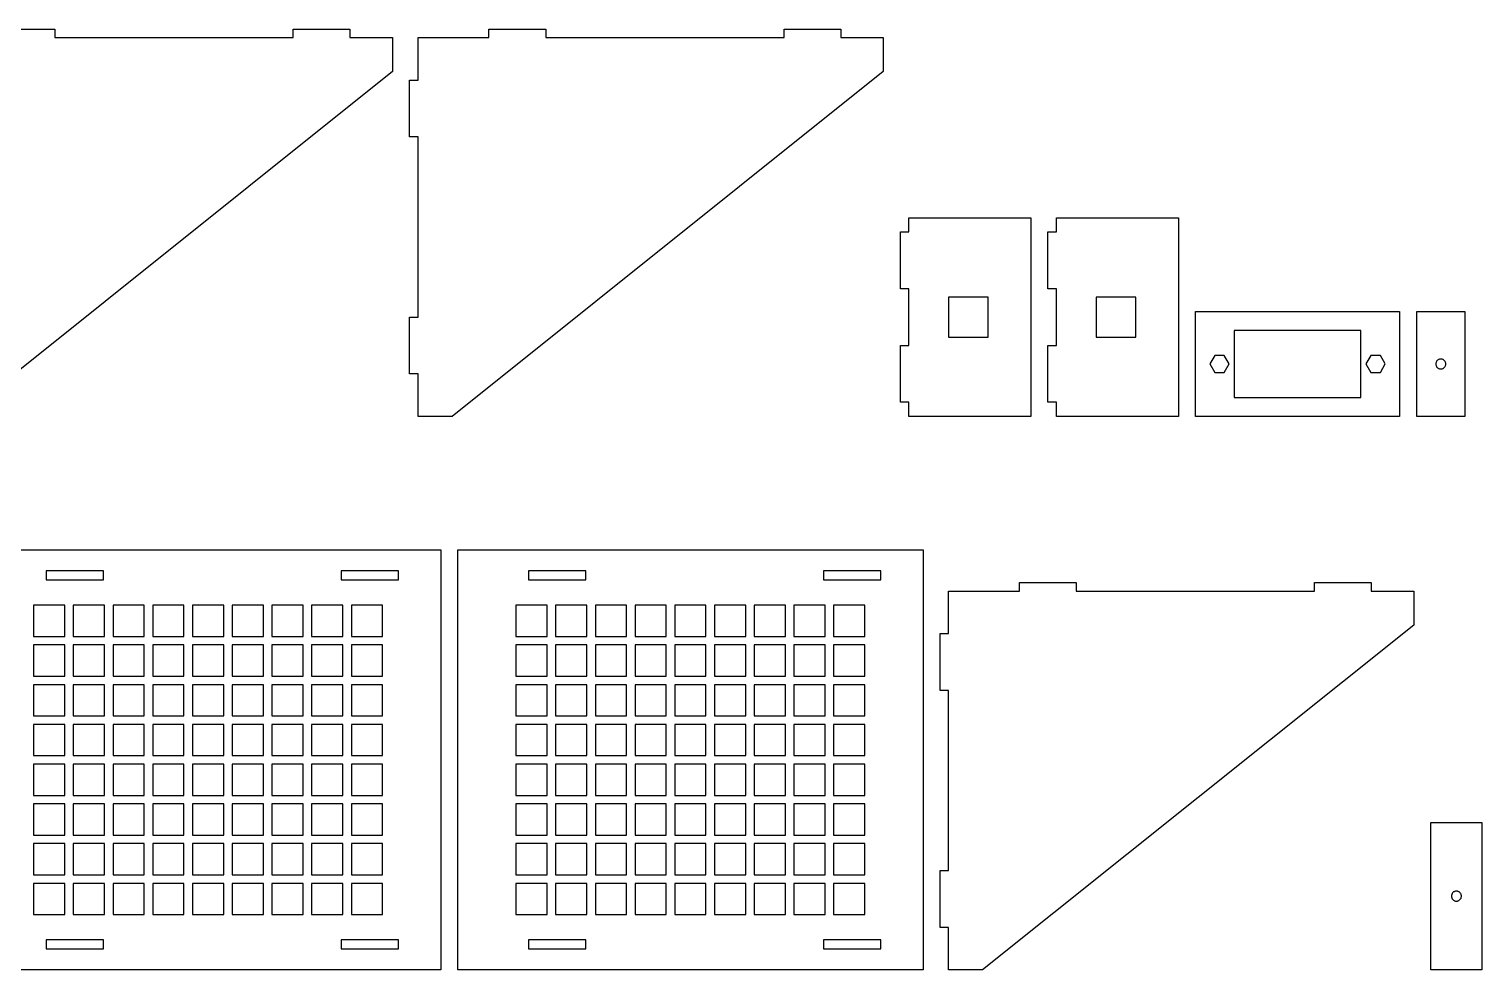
# Model space of a CAD drawing. Header units: millimetres. Extents: x 10 to 890, y 10 to 742.
# Drawn here: x 376 to 888, y 10 to 342 of the extents above; entities that cross this region are included whole.
import ezdxf

# ---------------------------------------------------------------- set-up
doc = ezdxf.new("R2010")
doc.units = ezdxf.units.MM

msp = doc.modelspace()

# ---------------------------------------------------------------- linework, layer by layer
at = {"color": 1}
for points in [[(340, 303.5), (337, 303.5), (337, 323.5), (340, 323.5), (340, 338.5), (365, 338.5), (365, 341.5), (385, 341.5), (385, 338.5), (469, 338.5), (469, 341.5), (489, 341.5), (489, 338.5), (504, 338.5), (504, 326.5), (352, 205), (340, 205), (340, 220), (337, 220), (337, 240), (340, 240), (340, 303.5)], [(513, 303.5), (510, 303.5), (510, 323.5), (513, 323.5), (513, 338.5), (538, 338.5), (538, 341.5), (558, 341.5), (558, 338.5), (642, 338.5), (642, 341.5), (662, 341.5), (662, 338.5), (677, 338.5), (677, 326.5), (525, 205), (513, 205), (513, 220), (510, 220), (510, 240), (513, 240), (513, 303.5)], [(683, 230), (686, 230), (686, 250), (683, 250), (683, 270), (686, 270), (686, 275), (729, 275), (729, 205), (686, 205), (686, 210), (683, 210), (683, 230)], [(735, 230), (738, 230), (738, 250), (735, 250), (735, 270), (738, 270), (738, 275), (781, 275), (781, 205), (738, 205), (738, 210), (735, 210), (735, 230)], [(700, 233), (714, 233), (714, 247), (700, 247), (700, 233)], [(752, 233), (766, 233), (766, 247), (752, 247), (752, 233)], [(859, 242), (859, 205), (787, 205), (787, 242), (859, 242)], [(865, 205), (865, 242), (882, 242), (882, 205), (865, 205)], [(800.7, 211.7), (845.3, 211.7), (845.3, 235.3), (800.7, 235.3), (800.7, 211.7)], [(793.8, 226.45), (792.09, 223.5), (793.8, 220.55), (797.2, 220.55), (798.91, 223.5), (797.2, 226.45), (793.8, 226.45)], [(852.2, 226.45), (848.8, 226.45), (847.09, 223.5), (848.8, 220.55), (852.2, 220.55), (853.91, 223.5), (852.2, 226.45)], [(875.24, 223.67), (875.22, 223.84), (875.17, 224.01), (875.12, 224.17), (875.04, 224.32), (874.96, 224.47), (874.85, 224.61), (874.74, 224.74), (874.61, 224.85), (874.47, 224.96), (874.32, 225.04), (874.17, 225.12), (874.01, 225.17), (873.84, 225.22), (873.67, 225.24), (873.5, 225.25), (873.33, 225.24), (873.16, 225.22), (872.99, 225.17), (872.83, 225.12), (872.68, 225.04), (872.53, 224.96), (872.39, 224.85), (872.26, 224.74), (872.15, 224.61), (872.04, 224.47), (871.96, 224.32), (871.88, 224.17), (871.83, 224.01), (871.78, 223.84), (871.76, 223.67), (871.75, 223.5), (871.76, 223.33), (871.78, 223.16), (871.83, 222.99), (871.88, 222.83), (871.96, 222.68), (872.04, 222.53), (872.15, 222.39), (872.26, 222.26), (872.39, 222.15), (872.53, 222.04), (872.68, 221.96), (872.83, 221.88), (872.99, 221.83), (873.16, 221.78), (873.33, 221.76), (873.5, 221.75), (873.67, 221.76), (873.84, 221.78), (874.01, 221.83), (874.17, 221.88), (874.32, 221.96), (874.47, 222.04), (874.61, 222.15), (874.74, 222.26), (874.85, 222.39), (874.96, 222.53), (875.04, 222.68), (875.12, 222.83), (875.17, 222.99), (875.22, 223.16), (875.24, 223.33), (875.25, 223.5), (875.24, 223.67)], [(521, 10), (357, 10), (357, 158), (521, 158), (521, 10)], [(691, 10), (527, 10), (527, 158), (691, 158), (691, 10)], [(381.9, 150.6), (381.9, 147.4), (402.1, 147.4), (402.1, 150.6), (381.9, 150.6)], [(506.1, 150.6), (485.9, 150.6), (485.9, 147.4), (506.1, 147.4), (506.1, 150.6)], [(551.9, 150.6), (551.9, 147.4), (572.1, 147.4), (572.1, 150.6), (551.9, 150.6)], [(676.1, 150.6), (655.9, 150.6), (655.9, 147.4), (676.1, 147.4), (676.1, 150.6)], [(700, 108.5), (697, 108.5), (697, 128.5), (700, 128.5), (700, 143.5), (725, 143.5), (725, 146.5), (745, 146.5), (745, 143.5), (829, 143.5), (829, 146.5), (849, 146.5), (849, 143.5), (864, 143.5), (864, 131.5), (712, 10), (700, 10), (700, 25), (697, 25), (697, 45), (700, 45), (700, 108.5)], [(388.5, 138.5), (377.5, 138.5), (377.5, 127.5), (388.5, 127.5), (388.5, 138.5)], [(402.5, 138.5), (391.5, 138.5), (391.5, 127.5), (402.5, 127.5), (402.5, 138.5)], [(416.5, 138.5), (405.5, 138.5), (405.5, 127.5), (416.5, 127.5), (416.5, 138.5)], [(430.5, 138.5), (419.5, 138.5), (419.5, 127.5), (430.5, 127.5), (430.5, 138.5)], [(444.5, 138.5), (433.5, 138.5), (433.5, 127.5), (444.5, 127.5), (444.5, 138.5)], [(458.5, 138.5), (447.5, 138.5), (447.5, 127.5), (458.5, 127.5), (458.5, 138.5)], [(472.5, 138.5), (461.5, 138.5), (461.5, 127.5), (472.5, 127.5), (472.5, 138.5)], [(486.5, 138.5), (475.5, 138.5), (475.5, 127.5), (486.5, 127.5), (486.5, 138.5)], [(500.5, 138.5), (489.5, 138.5), (489.5, 127.5), (500.5, 127.5), (500.5, 138.5)], [(558.5, 138.5), (547.5, 138.5), (547.5, 127.5), (558.5, 127.5), (558.5, 138.5)], [(572.5, 138.5), (561.5, 138.5), (561.5, 127.5), (572.5, 127.5), (572.5, 138.5)], [(586.5, 138.5), (575.5, 138.5), (575.5, 127.5), (586.5, 127.5), (586.5, 138.5)], [(600.5, 138.5), (589.5, 138.5), (589.5, 127.5), (600.5, 127.5), (600.5, 138.5)], [(614.5, 138.5), (603.5, 138.5), (603.5, 127.5), (614.5, 127.5), (614.5, 138.5)], [(628.5, 138.5), (617.5, 138.5), (617.5, 127.5), (628.5, 127.5), (628.5, 138.5)], [(642.5, 138.5), (631.5, 138.5), (631.5, 127.5), (642.5, 127.5), (642.5, 138.5)], [(656.5, 138.5), (645.5, 138.5), (645.5, 127.5), (656.5, 127.5), (656.5, 138.5)], [(670.5, 138.5), (659.5, 138.5), (659.5, 127.5), (670.5, 127.5), (670.5, 138.5)], [(377.5, 124.5), (377.5, 113.5), (388.5, 113.5), (388.5, 124.5), (377.5, 124.5)], [(391.5, 124.5), (391.5, 113.5), (402.5, 113.5), (402.5, 124.5), (391.5, 124.5)], [(405.5, 124.5), (405.5, 113.5), (416.5, 113.5), (416.5, 124.5), (405.5, 124.5)], [(419.5, 124.5), (419.5, 113.5), (430.5, 113.5), (430.5, 124.5), (419.5, 124.5)], [(433.5, 124.5), (433.5, 113.5), (444.5, 113.5), (444.5, 124.5), (433.5, 124.5)], [(447.5, 124.5), (447.5, 113.5), (458.5, 113.5), (458.5, 124.5), (447.5, 124.5)], [(461.5, 124.5), (461.5, 113.5), (472.5, 113.5), (472.5, 124.5), (461.5, 124.5)], [(475.5, 124.5), (475.5, 113.5), (486.5, 113.5), (486.5, 124.5), (475.5, 124.5)], [(489.5, 124.5), (489.5, 113.5), (500.5, 113.5), (500.5, 124.5), (489.5, 124.5)], [(547.5, 124.5), (547.5, 113.5), (558.5, 113.5), (558.5, 124.5), (547.5, 124.5)], [(561.5, 124.5), (561.5, 113.5), (572.5, 113.5), (572.5, 124.5), (561.5, 124.5)], [(575.5, 124.5), (575.5, 113.5), (586.5, 113.5), (586.5, 124.5), (575.5, 124.5)], [(589.5, 124.5), (589.5, 113.5), (600.5, 113.5), (600.5, 124.5), (589.5, 124.5)], [(603.5, 124.5), (603.5, 113.5), (614.5, 113.5), (614.5, 124.5), (603.5, 124.5)], [(617.5, 124.5), (617.5, 113.5), (628.5, 113.5), (628.5, 124.5), (617.5, 124.5)], [(631.5, 124.5), (631.5, 113.5), (642.5, 113.5), (642.5, 124.5), (631.5, 124.5)], [(645.5, 124.5), (645.5, 113.5), (656.5, 113.5), (656.5, 124.5), (645.5, 124.5)], [(659.5, 124.5), (659.5, 113.5), (670.5, 113.5), (670.5, 124.5), (659.5, 124.5)], [(377.5, 99.5), (388.5, 99.5), (388.5, 110.5), (377.5, 110.5), (377.5, 99.5)], [(391.5, 99.5), (402.5, 99.5), (402.5, 110.5), (391.5, 110.5), (391.5, 99.5)], [(405.5, 99.5), (416.5, 99.5), (416.5, 110.5), (405.5, 110.5), (405.5, 99.5)], [(419.5, 99.5), (430.5, 99.5), (430.5, 110.5), (419.5, 110.5), (419.5, 99.5)], [(433.5, 99.5), (444.5, 99.5), (444.5, 110.5), (433.5, 110.5), (433.5, 99.5)], [(447.5, 99.5), (458.5, 99.5), (458.5, 110.5), (447.5, 110.5), (447.5, 99.5)], [(461.5, 99.5), (472.5, 99.5), (472.5, 110.5), (461.5, 110.5), (461.5, 99.5)], [(475.5, 99.5), (486.5, 99.5), (486.5, 110.5), (475.5, 110.5), (475.5, 99.5)], [(489.5, 99.5), (500.5, 99.5), (500.5, 110.5), (489.5, 110.5), (489.5, 99.5)], [(547.5, 99.5), (558.5, 99.5), (558.5, 110.5), (547.5, 110.5), (547.5, 99.5)], [(561.5, 99.5), (572.5, 99.5), (572.5, 110.5), (561.5, 110.5), (561.5, 99.5)], [(575.5, 99.5), (586.5, 99.5), (586.5, 110.5), (575.5, 110.5), (575.5, 99.5)], [(589.5, 99.5), (600.5, 99.5), (600.5, 110.5), (589.5, 110.5), (589.5, 99.5)], [(603.5, 99.5), (614.5, 99.5), (614.5, 110.5), (603.5, 110.5), (603.5, 99.5)], [(617.5, 99.5), (628.5, 99.5), (628.5, 110.5), (617.5, 110.5), (617.5, 99.5)], [(631.5, 99.5), (642.5, 99.5), (642.5, 110.5), (631.5, 110.5), (631.5, 99.5)], [(645.5, 99.5), (656.5, 99.5), (656.5, 110.5), (645.5, 110.5), (645.5, 99.5)], [(659.5, 99.5), (670.5, 99.5), (670.5, 110.5), (659.5, 110.5), (659.5, 99.5)], [(388.5, 85.5), (388.5, 96.5), (377.5, 96.5), (377.5, 85.5), (388.5, 85.5)], [(402.5, 85.5), (402.5, 96.5), (391.5, 96.5), (391.5, 85.5), (402.5, 85.5)], [(416.5, 85.5), (416.5, 96.5), (405.5, 96.5), (405.5, 85.5), (416.5, 85.5)], [(430.5, 85.5), (430.5, 96.5), (419.5, 96.5), (419.5, 85.5), (430.5, 85.5)], [(444.5, 85.5), (444.5, 96.5), (433.5, 96.5), (433.5, 85.5), (444.5, 85.5)], [(458.5, 85.5), (458.5, 96.5), (447.5, 96.5), (447.5, 85.5), (458.5, 85.5)], [(472.5, 85.5), (472.5, 96.5), (461.5, 96.5), (461.5, 85.5), (472.5, 85.5)], [(486.5, 85.5), (486.5, 96.5), (475.5, 96.5), (475.5, 85.5), (486.5, 85.5)], [(500.5, 85.5), (500.5, 96.5), (489.5, 96.5), (489.5, 85.5), (500.5, 85.5)], [(558.5, 85.5), (558.5, 96.5), (547.5, 96.5), (547.5, 85.5), (558.5, 85.5)], [(572.5, 85.5), (572.5, 96.5), (561.5, 96.5), (561.5, 85.5), (572.5, 85.5)], [(586.5, 85.5), (586.5, 96.5), (575.5, 96.5), (575.5, 85.5), (586.5, 85.5)], [(600.5, 85.5), (600.5, 96.5), (589.5, 96.5), (589.5, 85.5), (600.5, 85.5)], [(614.5, 85.5), (614.5, 96.5), (603.5, 96.5), (603.5, 85.5), (614.5, 85.5)], [(628.5, 85.5), (628.5, 96.5), (617.5, 96.5), (617.5, 85.5), (628.5, 85.5)], [(642.5, 85.5), (642.5, 96.5), (631.5, 96.5), (631.5, 85.5), (642.5, 85.5)], [(656.5, 85.5), (656.5, 96.5), (645.5, 96.5), (645.5, 85.5), (656.5, 85.5)], [(670.5, 85.5), (670.5, 96.5), (659.5, 96.5), (659.5, 85.5), (670.5, 85.5)], [(388.5, 82.5), (377.5, 82.5), (377.5, 71.5), (388.5, 71.5), (388.5, 82.5)], [(402.5, 82.5), (391.5, 82.5), (391.5, 71.5), (402.5, 71.5), (402.5, 82.5)], [(416.5, 82.5), (405.5, 82.5), (405.5, 71.5), (416.5, 71.5), (416.5, 82.5)], [(430.5, 82.5), (419.5, 82.5), (419.5, 71.5), (430.5, 71.5), (430.5, 82.5)], [(444.5, 82.5), (433.5, 82.5), (433.5, 71.5), (444.5, 71.5), (444.5, 82.5)], [(458.5, 82.5), (447.5, 82.5), (447.5, 71.5), (458.5, 71.5), (458.5, 82.5)], [(472.5, 82.5), (461.5, 82.5), (461.5, 71.5), (472.5, 71.5), (472.5, 82.5)], [(486.5, 82.5), (475.5, 82.5), (475.5, 71.5), (486.5, 71.5), (486.5, 82.5)], [(500.5, 82.5), (489.5, 82.5), (489.5, 71.5), (500.5, 71.5), (500.5, 82.5)], [(558.5, 82.5), (547.5, 82.5), (547.5, 71.5), (558.5, 71.5), (558.5, 82.5)], [(572.5, 82.5), (561.5, 82.5), (561.5, 71.5), (572.5, 71.5), (572.5, 82.5)], [(586.5, 82.5), (575.5, 82.5), (575.5, 71.5), (586.5, 71.5), (586.5, 82.5)], [(600.5, 82.5), (589.5, 82.5), (589.5, 71.5), (600.5, 71.5), (600.5, 82.5)], [(614.5, 82.5), (603.5, 82.5), (603.5, 71.5), (614.5, 71.5), (614.5, 82.5)], [(628.5, 82.5), (617.5, 82.5), (617.5, 71.5), (628.5, 71.5), (628.5, 82.5)], [(642.5, 82.5), (631.5, 82.5), (631.5, 71.5), (642.5, 71.5), (642.5, 82.5)], [(656.5, 82.5), (645.5, 82.5), (645.5, 71.5), (656.5, 71.5), (656.5, 82.5)], [(670.5, 82.5), (659.5, 82.5), (659.5, 71.5), (670.5, 71.5), (670.5, 82.5)], [(377.5, 68.5), (377.5, 57.5), (388.5, 57.5), (388.5, 68.5), (377.5, 68.5)], [(391.5, 68.5), (391.5, 57.5), (402.5, 57.5), (402.5, 68.5), (391.5, 68.5)], [(405.5, 68.5), (405.5, 57.5), (416.5, 57.5), (416.5, 68.5), (405.5, 68.5)], [(419.5, 68.5), (419.5, 57.5), (430.5, 57.5), (430.5, 68.5), (419.5, 68.5)], [(433.5, 68.5), (433.5, 57.5), (444.5, 57.5), (444.5, 68.5), (433.5, 68.5)], [(447.5, 68.5), (447.5, 57.5), (458.5, 57.5), (458.5, 68.5), (447.5, 68.5)], [(461.5, 68.5), (461.5, 57.5), (472.5, 57.5), (472.5, 68.5), (461.5, 68.5)], [(475.5, 68.5), (475.5, 57.5), (486.5, 57.5), (486.5, 68.5), (475.5, 68.5)], [(489.5, 68.5), (489.5, 57.5), (500.5, 57.5), (500.5, 68.5), (489.5, 68.5)], [(547.5, 68.5), (547.5, 57.5), (558.5, 57.5), (558.5, 68.5), (547.5, 68.5)], [(561.5, 68.5), (561.5, 57.5), (572.5, 57.5), (572.5, 68.5), (561.5, 68.5)], [(575.5, 68.5), (575.5, 57.5), (586.5, 57.5), (586.5, 68.5), (575.5, 68.5)], [(589.5, 68.5), (589.5, 57.5), (600.5, 57.5), (600.5, 68.5), (589.5, 68.5)], [(603.5, 68.5), (603.5, 57.5), (614.5, 57.5), (614.5, 68.5), (603.5, 68.5)], [(617.5, 68.5), (617.5, 57.5), (628.5, 57.5), (628.5, 68.5), (617.5, 68.5)], [(631.5, 68.5), (631.5, 57.5), (642.5, 57.5), (642.5, 68.5), (631.5, 68.5)], [(645.5, 68.5), (645.5, 57.5), (656.5, 57.5), (656.5, 68.5), (645.5, 68.5)], [(659.5, 68.5), (659.5, 57.5), (670.5, 57.5), (670.5, 68.5), (659.5, 68.5)], [(870, 10), (870, 62), (888, 62), (888, 10), (870, 10)], [(377.5, 43.5), (388.5, 43.5), (388.5, 54.5), (377.5, 54.5), (377.5, 43.5)], [(391.5, 43.5), (402.5, 43.5), (402.5, 54.5), (391.5, 54.5), (391.5, 43.5)], [(405.5, 43.5), (416.5, 43.5), (416.5, 54.5), (405.5, 54.5), (405.5, 43.5)], [(419.5, 43.5), (430.5, 43.5), (430.5, 54.5), (419.5, 54.5), (419.5, 43.5)], [(433.5, 43.5), (444.5, 43.5), (444.5, 54.5), (433.5, 54.5), (433.5, 43.5)], [(447.5, 43.5), (458.5, 43.5), (458.5, 54.5), (447.5, 54.5), (447.5, 43.5)], [(461.5, 43.5), (472.5, 43.5), (472.5, 54.5), (461.5, 54.5), (461.5, 43.5)], [(475.5, 43.5), (486.5, 43.5), (486.5, 54.5), (475.5, 54.5), (475.5, 43.5)], [(489.5, 43.5), (500.5, 43.5), (500.5, 54.5), (489.5, 54.5), (489.5, 43.5)], [(547.5, 43.5), (558.5, 43.5), (558.5, 54.5), (547.5, 54.5), (547.5, 43.5)], [(561.5, 43.5), (572.5, 43.5), (572.5, 54.5), (561.5, 54.5), (561.5, 43.5)], [(575.5, 43.5), (586.5, 43.5), (586.5, 54.5), (575.5, 54.5), (575.5, 43.5)], [(589.5, 43.5), (600.5, 43.5), (600.5, 54.5), (589.5, 54.5), (589.5, 43.5)], [(603.5, 43.5), (614.5, 43.5), (614.5, 54.5), (603.5, 54.5), (603.5, 43.5)], [(617.5, 43.5), (628.5, 43.5), (628.5, 54.5), (617.5, 54.5), (617.5, 43.5)], [(631.5, 43.5), (642.5, 43.5), (642.5, 54.5), (631.5, 54.5), (631.5, 43.5)], [(645.5, 43.5), (656.5, 43.5), (656.5, 54.5), (645.5, 54.5), (645.5, 43.5)], [(659.5, 43.5), (670.5, 43.5), (670.5, 54.5), (659.5, 54.5), (659.5, 43.5)], [(388.5, 29.5), (388.5, 40.5), (377.5, 40.5), (377.5, 29.5), (388.5, 29.5)], [(402.5, 29.5), (402.5, 40.5), (391.5, 40.5), (391.5, 29.5), (402.5, 29.5)], [(416.5, 29.5), (416.5, 40.5), (405.5, 40.5), (405.5, 29.5), (416.5, 29.5)], [(430.5, 29.5), (430.5, 40.5), (419.5, 40.5), (419.5, 29.5), (430.5, 29.5)], [(444.5, 29.5), (444.5, 40.5), (433.5, 40.5), (433.5, 29.5), (444.5, 29.5)], [(458.5, 29.5), (458.5, 40.5), (447.5, 40.5), (447.5, 29.5), (458.5, 29.5)], [(472.5, 29.5), (472.5, 40.5), (461.5, 40.5), (461.5, 29.5), (472.5, 29.5)], [(486.5, 29.5), (486.5, 40.5), (475.5, 40.5), (475.5, 29.5), (486.5, 29.5)], [(500.5, 29.5), (500.5, 40.5), (489.5, 40.5), (489.5, 29.5), (500.5, 29.5)], [(558.5, 29.5), (558.5, 40.5), (547.5, 40.5), (547.5, 29.5), (558.5, 29.5)], [(572.5, 29.5), (572.5, 40.5), (561.5, 40.5), (561.5, 29.5), (572.5, 29.5)], [(586.5, 29.5), (586.5, 40.5), (575.5, 40.5), (575.5, 29.5), (586.5, 29.5)], [(600.5, 29.5), (600.5, 40.5), (589.5, 40.5), (589.5, 29.5), (600.5, 29.5)], [(614.5, 29.5), (614.5, 40.5), (603.5, 40.5), (603.5, 29.5), (614.5, 29.5)], [(628.5, 29.5), (628.5, 40.5), (617.5, 40.5), (617.5, 29.5), (628.5, 29.5)], [(642.5, 29.5), (642.5, 40.5), (631.5, 40.5), (631.5, 29.5), (642.5, 29.5)], [(656.5, 29.5), (656.5, 40.5), (645.5, 40.5), (645.5, 29.5), (656.5, 29.5)], [(670.5, 29.5), (670.5, 40.5), (659.5, 40.5), (659.5, 29.5), (670.5, 29.5)], [(880.74, 36.17), (880.72, 36.34), (880.67, 36.51), (880.62, 36.67), (880.54, 36.82), (880.46, 36.97), (880.35, 37.11), (880.24, 37.24), (880.11, 37.35), (879.97, 37.46), (879.82, 37.54), (879.67, 37.62), (879.51, 37.67), (879.34, 37.72), (879.17, 37.74), (879, 37.75), (878.83, 37.74), (878.66, 37.72), (878.49, 37.67), (878.33, 37.62), (878.18, 37.54), (878.03, 37.46), (877.89, 37.35), (877.76, 37.24), (877.65, 37.11), (877.54, 36.97), (877.46, 36.82), (877.38, 36.67), (877.33, 36.51), (877.28, 36.34), (877.26, 36.17), (877.25, 36), (877.26, 35.83), (877.28, 35.66), (877.33, 35.49), (877.38, 35.33), (877.46, 35.18), (877.54, 35.03), (877.65, 34.89), (877.76, 34.76), (877.89, 34.65), (878.03, 34.54), (878.18, 34.46), (878.33, 34.38), (878.49, 34.33), (878.66, 34.28), (878.83, 34.26), (879, 34.25), (879.17, 34.26), (879.34, 34.28), (879.51, 34.33), (879.67, 34.38), (879.82, 34.46), (879.97, 34.54), (880.11, 34.65), (880.24, 34.76), (880.35, 34.89), (880.46, 35.03), (880.54, 35.18), (880.62, 35.33), (880.67, 35.49), (880.72, 35.66), (880.74, 35.83), (880.75, 36), (880.74, 36.17)], [(402.1, 17.4), (402.1, 20.6), (381.9, 20.6), (381.9, 17.4), (402.1, 17.4)], [(485.9, 17.4), (506.1, 17.4), (506.1, 20.6), (485.9, 20.6), (485.9, 17.4)], [(572.1, 17.4), (572.1, 20.6), (551.9, 20.6), (551.9, 17.4), (572.1, 17.4)], [(655.9, 17.4), (676.1, 17.4), (676.1, 20.6), (655.9, 20.6), (655.9, 17.4)]]:
    msp.add_lwpolyline(points, close=True, dxfattribs=at)

doc.saveas('drawing.dxf')
